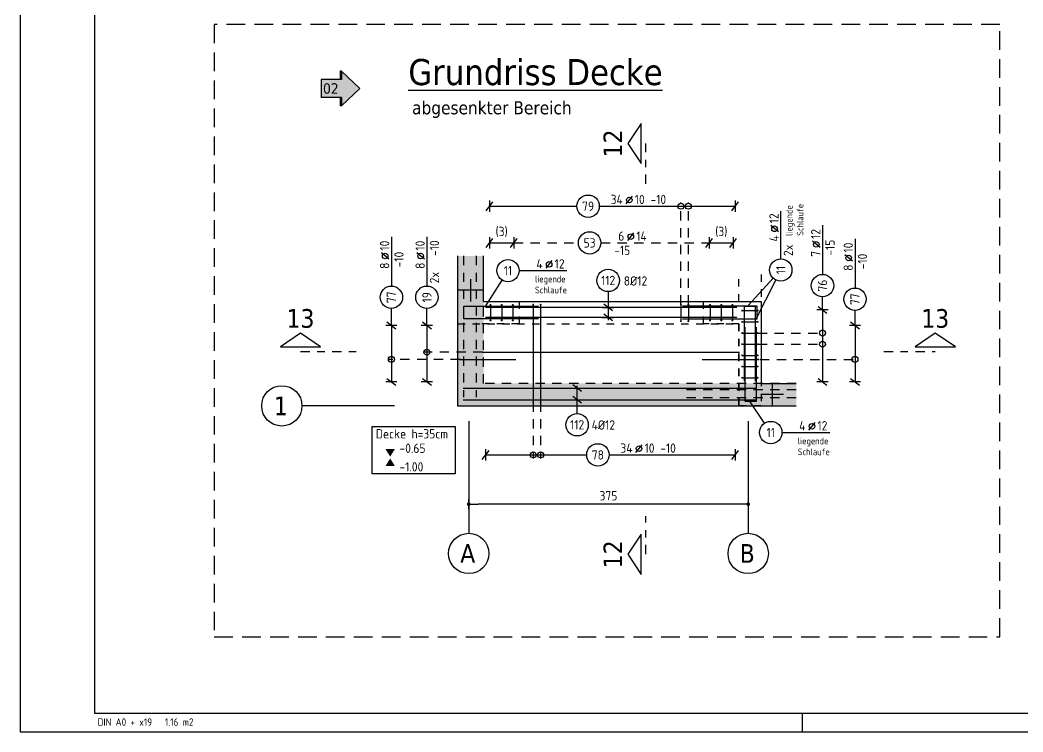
# Model space of a CAD drawing. Extents: x 6.5 to 106.5, y 0 to 47.5.
# Drawn here: x 6.52 to 19.98, y 0 to 9.55 of the extents above; entities that cross this region are included whole.
import ezdxf
from ezdxf.enums import TextEntityAlignment as Align

# ---------------------------------------------------------------- set-up
doc = ezdxf.new("R2010")
doc.units = 0
doc.header["$LTSCALE"] = 0.5
for name, pattern in [('AUSGEZOGEN', [1000.01, 1000, 0.01]), ('DASHED', [0.75, 0.5, -0.25]), ('HIDDEN', [0.375, 0.25, -0.125]), ('PUNKT', [0.175, 0.05, -0.125]), ('STRICHLINIE', [0.75, 0.5, -0.25]), ('STRICHPUNKT2', [0.55, 0.25, -0.125, 0.05, -0.125]), ('VERDECKT', [0.375, 0.25, -0.125])]:
    doc.linetypes.add(name, pattern=pattern)
for name, color, linetype in [('ACHSEN', 7, 'Continuous'), ('AFB', 7, 'Continuous'), ('AFU', 7, 'Continuous'), ('BETON', 7, 'Continuous'), ('DETAIL', 7, 'Continuous'), ('DRUEBER', 7, 'Continuous'), ('grau_hell', 7, 'Continuous'), ('grau_mittel', 7, 'Continuous'), ('HILFE', 7, 'Continuous'), ('index', 7, 'Continuous'), ('koten', 7, 'Continuous'), ('MASSE', 7, 'Continuous'), ('OBJEKT', 7, 'Continuous'), ('RAHMEN', 7, 'Continuous'), ('RND', 7, 'Continuous'), ('SCHNITTE', 7, 'Continuous'), ('SFP_Achsen', 7, 'Continuous'), ('TEXT', 7, 'Continuous'), ('VERDECKT', 7, 'Continuous')]:
    doc.layers.add(name, color=color, linetype=linetype)
doc.styles.add('helv', font='tahoma.ttf')
doc.styles.add('txt', font='isocp.shx')
doc.linetypes.add('AFU_50M', pattern='A,0.45,["/",Standard,S=0.2,R=0,X=-0.01,Y=-0.1],0.07,["/",Standard,S=0.2,R=0,X=-0.01,Y=-0.1],0.45', length=0.97)
doc.dimstyles.new('DOT_I', dxfattribs={"dimscale": 0.5, "dimtxt": 0.25, "dimasz": 0.25, "dimexe": 0.1, "dimexo": 0.3, "dimgap": 0.1, "dimtad": 1, "dimdec": 3, "dimzin": 3, "dimtxsty": 'txt', "dimblk": 'DOT', "dimblk1": 'DOT', "dimblk2": 'DOT', "dimsah": 1, "dimcen": 0.1, "dimse1": 1, "dimse2": 1, "dimazin": 0, "dimtfac": 1, "dimtdec": 4, "dimtix": 1, "dimtmove": 2, "dimatfit": 3, "dimfxl": 0, "dimtvp": 1, "dimtolj": 1, "dimtzin": 0, "dimarcsym": 0})

# ---------------------------------------------------------------- blocks, each defined once
blk = doc.blocks.new('A0-19-0')
at = {"layer": 'RAHMEN'}
for p, q in [((0, 84.1), (0, 0)), ((0, 0), (137.9, 0))]:
    blk.add_line(p, q, dxfattribs=at)
at = {"layer": 'RAHMEN', "color": 5}
for p, q in [((2, 83.6), (2, 0.5)), ((2, 0.5), (137.4, 0.5))]:
    blk.add_line(p, q, dxfattribs=at)
at = {"layer": 'RAHMEN', "color": 7}
blk.add_line((21, 0), (21, 0.5), dxfattribs=at)
at = {"layer": 'RAHMEN', "color": 7, "style": 'txt'}
blk.add_text('DIN A0 + x19   1.16 m2', height=0.2, dxfattribs=at).set_placement((2.083, 0.164))
blk = doc.blocks.new('lei_gre')
at = {"layer": 'RND', "color": 7, "linetype": 'Continuous'}
for p, q in [((-0.09, -0.12), (0.09, 0.12)), ((0, 0.15), (0, -0.15))]:
    blk.add_line(p, q, dxfattribs=at)
blk = doc.blocks.new('RND_LEI')
at = {"layer": 'RND', "color": 7, "linetype": 'Continuous'}
blk.add_line((1.022, 0.066), (1.19, 0.27), dxfattribs=at)
for centre, radius in [((0, 0), 0.3), ((1.106, 0.168), 0.075)]:
    blk.add_circle(centre, radius, dxfattribs=at)
at = {"layer": 'RND', "color": 7, "linetype": 'Continuous', "style": 'txt'}
blk.add_attdef('ANZ', text='', height=0.25, dxfattribs=at).set_placement((0.931, 0.057), align=Align.RIGHT)
for tag, p in [('DUM', (1.253, 0.057)), ('ABSTD', (1.674, 0.057)), ('POSTXT', (0.374, -0.327))]:
    blk.add_attdef(tag, p, '', height=0.25, dxfattribs=at)
blk.add_attdef('POSL', text='', height=0.25, dxfattribs=at).set_placement((0, 0), align=Align.MIDDLE)
blk = doc.blocks.new('RND_HIN')
at = {"layer": 'RND', "color": 7, "linetype": 'Continuous'}
blk.add_circle((0, 0), 0.3, dxfattribs=at)
at = {"layer": 'RND', "color": 7, "linetype": 'Continuous', "style": 'txt'}
blk.add_attdef('POSI', text='', height=0.25, dxfattribs=at).set_placement((0, 0), align=Align.MIDDLE)
blk = doc.blocks.new('DOT')
at = {"layer": 'MASSE', "color": 7, "linetype": 'Continuous'}
for p, q in [((0, 0), (-1, 0)), ((0, 0.54), (0, -0.54))]:
    blk.add_line(p, q, dxfattribs=at)
at = {"layer": 'MASSE', "color": 7, "linetype": 'Continuous', "const_width": 0.2}
blk.add_lwpolyline([(-0.1, 0, 1), (0.1, 0, 1)], format="xyb", close=True, dxfattribs=at)
blk = doc.blocks.new('*D144')
at = {"layer": 'Defpoints', "color": 0, "linetype": 'AUSGEZOGEN', "transparency": 16777216}
for p in [(12.542, 3.055), (12.542, 3.055), (16.292, 3.055)]:
    blk.add_point(p, dxfattribs=at)
at = {"layer": 'MASSE', "color": 0, "linetype": 'AUSGEZOGEN', "lineweight": -2, "transparency": 16777216}
blk.add_line((16.167, 3.055), (12.667, 3.055), dxfattribs=at)
at = {"layer": 'MASSE', "color": 0, "linetype": 'AUSGEZOGEN', "lineweight": -2, "transparency": 16777216, "xscale": 0.125, "yscale": 0.125, "zscale": 0.125, "rotation": 180}
blk.add_blockref('DOT', (12.542, 3.055), dxfattribs=at)
at = {"layer": 'MASSE', "color": 0, "linetype": 'AUSGEZOGEN', "lineweight": -2, "transparency": 16777216, "xscale": 0.125, "yscale": 0.125, "zscale": 0.125}
blk.add_blockref('DOT', (16.292, 3.055), dxfattribs=at)
at = {"layer": 'MASSE', "color": 0, "linetype": 'AUSGEZOGEN', "transparency": 16777216, "insert": (14.417, 3.168), "char_height": 0.125, "attachment_point": 5, "style": 'txt'}
blk.add_mtext('\\A1;375', dxfattribs=at)
blk = doc.blocks.new('okrd_o')
at = {"layer": 'koten', "color": 7, "linetype": 'Continuous'}
blk.add_solid([(-0.125, 0.202), (0.125, 0.202), (0, 0)], dxfattribs=at)
at = {"layer": 'koten', "style": 'txt'}
blk.add_attdef('OKRD', (0.25, 0.1), '', height=0.25, dxfattribs=at)
blk = doc.blocks.new('okrd_u')
at = {"layer": 'koten', "color": 7, "linetype": 'Continuous'}
blk.add_solid([(-0.125, -0.202), (0.125, -0.202), (0, 0)], dxfattribs=at)
at = {"layer": 'koten', "style": 'txt'}
blk.add_attdef('OKRD', (0.25, -0.35), '', height=0.25, dxfattribs=at)
blk = doc.blocks.new('SCHN-1')
at = {"layer": 'SCHNITTE', "color": 5, "linetype": 'Continuous'}
blk.add_lwpolyline([(0.54, 0.125), (0, 0.485), (-0.54, 0.125)], close=True, dxfattribs=at)
at = {"layer": 'SCHNITTE', "color": 6, "linetype": 'Continuous', "style": 'helv'}
blk.add_attdef('SCHN-1', text='', height=0.5, dxfattribs=at).set_placement((0, 0.635), align=Align.CENTER)
blk = doc.blocks.new('hin_ind5')
at = {"layer": 'grau_hell', "linetype": 'AUSGEZOGEN'}
h = blk.add_hatch(color=9, dxfattribs=at)
h.dxf.hatch_style = 2
h.paths.add_polyline_path([(0, 0), (0.619, -0.577), (0.619, -0.3), (1.306, -0.3), (1.306, 0.3), (0.619, 0.3), (0.619, 0.577)])
h.paths.add_polyline_path([(0.34, -0.274), (1.311, -0.274), (1.311, 0.274), (0.34, 0.274)], flags=9)
at = {"layer": 'OBJEKT', "linetype": 'AUSGEZOGEN'}
for points in [[(0.619, 0.3), (0.66, 0.3), (0.66, 0.577), (0.619, 0.577)], [(0.619, -0.577), (0.66, -0.577), (0.66, -0.3), (0.619, -0.3)]]:
    blk.add_hatch(color=1, dxfattribs=at).paths.add_polyline_path(points)
at = {"layer": 'OBJEKT', "color": 1, "linetype": 'AUSGEZOGEN'}
for p, q in [((0, 0), (0.619, 0.577)), ((0.619, 0.577), (0.619, 0.3)), ((0.619, 0.577), (0.66, 0.577)), ((0.66, 0.577), (0.66, 0.3)), ((0, 0), (0.619, -0.577)), ((0.619, 0.3), (1.306, 0.3)), ((1.306, 0.3), (1.306, -0.3)), ((0.619, -0.3), (0.619, -0.577)), ((0.619, -0.3), (1.306, -0.3)), ((0.66, -0.3), (0.66, -0.577))]:
    blk.add_line(p, q, dxfattribs=at)
at = {"layer": 'OBJEKT', "color": 7, "linetype": 'AUSGEZOGEN'}
blk.add_line((0.619, -0.577), (0.66, -0.577), dxfattribs=at)
at = {"layer": 'index', "color": 1, "linetype": 'Continuous', "style": 'helv'}
blk.add_attdef('INDEX', text='', height=0.35, rotation=360, dxfattribs=at).set_placement((1.259, 0), align=Align.MIDDLE_RIGHT)

msp = doc.modelspace()

# ---------------------------------------------------------------- linework, layer by layer
at = {"layer": 'ACHSEN', "color": 140, "linetype": 'AUSGEZOGEN'}
for p, q in [((11.5472, 4.3745), (10.3044, 4.3745)), ((12.5422, 4.1701), (12.5422, 2.6643)), ((16.2922, 4.1701), (16.2922, 2.6643))]:
    msp.add_line(p, q, dxfattribs=at)
at = {"layer": 'AFB', "color": 7, "linetype": 'AUSGEZOGEN'}
for p, q in [((12.5672, 6.0745), (12.5672, 5.7745)), ((16.7672, 4.5245), (16.4672, 4.5245))]:
    msp.add_line(p, q, dxfattribs=at)
at = {"layer": 'AFU', "color": 8, "linetype": 'AFU_50M'}
for p, q in [((12.7422, 5.9245), (12.3922, 5.9245)), ((16.6172, 4.3745), (16.6172, 4.6745))]:
    msp.add_line(p, q, dxfattribs=at)
at = {"layer": 'BETON', "color": 6, "linetype": 'AUSGEZOGEN'}
for p, q in [((12.3922, 6.3858), (12.3922, 4.3745)), ((12.7422, 5.7745), (12.7422, 6.3858)), ((12.7422, 5.7745), (16.4672, 5.7745)), ((16.4672, 5.7745), (16.4672, 4.6745)), ((16.4672, 4.6745), (16.9379, 4.6745)), ((12.3922, 4.3745), (16.9379, 4.3745))]:
    msp.add_line(p, q, dxfattribs=at)
at = {"layer": 'DETAIL', "color": 102, "linetype": 'STRICHLINIE'}
msp.add_lwpolyline([(9.1264, 9.4881), (9.1264, 1.2762), (19.6679, 1.2762), (19.6679, 9.4881)], close=True, dxfattribs=at)
at = {"layer": 'DRUEBER', "color": 7, "linetype": 'PUNKT', "lineweight": -2}
for p, q in [((16.1672, 5.7745), (16.1672, 6.1375)), ((16.4672, 6.1375), (16.4672, 4.3745)), ((12.7422, 5.7745), (13.2172, 5.7745)), ((13.2172, 5.7745), (13.2172, 5.4745)), ((15.6922, 5.4745), (15.6922, 5.7745)), ((15.6922, 5.7745), (16.1672, 5.7745)), ((13.2172, 5.4745), (12.6772, 5.4745)), ((16.1672, 5.4745), (15.6922, 5.4745)), ((16.1672, 4.3745), (16.1672, 5.4745)), ((16.4672, 4.3745), (16.1672, 4.3745))]:
    msp.add_line(p, q, dxfattribs=at)
at = {"layer": 'DRUEBER', "color": 1, "linetype": 'PUNKT'}
for p, q in [((12.3922, 5.4745), (16.1672, 5.4745)), ((16.1672, 5.4745), (16.1672, 4.3745))]:
    msp.add_line(p, q, dxfattribs=at)
at = {"layer": 'grau_mittel', "color": 61, "linetype": 'AUSGEZOGEN'}
for points in [[(12.3922, 6.3858), (12.7422, 6.3858), (12.3922, 4.3745), (12.7422, 4.6745)], [(12.3922, 4.3745), (12.7422, 4.6745), (16.9379, 4.3745), (16.9379, 4.6745)]]:
    msp.add_solid(points, dxfattribs=at)
at = {"layer": 'HILFE', "color": 102, "linetype": 'AUSGEZOGEN'}
for p, q in [((17.2895, 5.6613), (17.2895, 5.8374)), ((11.5042, 5.4544), (11.5042, 5.681)), ((11.9808, 5.4544), (11.9808, 5.681)), ((17.7256, 5.4544), (17.7256, 5.6549))]:
    msp.add_line(p, q, dxfattribs=at)
at = {"layer": 'OBJEKT', "color": 1, "linetype": 'AUSGEZOGEN'}
msp.add_lwpolyline([(11.2462, 4.0959), (12.3613, 4.0959), (12.3613, 3.4611), (11.2462, 3.4611)], close=True, dxfattribs=at)
at = {"layer": 'RND', "color": 7, "linetype": 'AUSGEZOGEN'}
for p, q in [((12.821, 7.0521), (13.9941, 7.0521)), ((14.2941, 7.0521), (16.1156, 7.0521)), ((16.73, 6.3468), (16.73, 6.9868)), ((17.2895, 6.7965), (17.2895, 6.1374)), ((11.5042, 6.6401), (11.5042, 5.981)), ((11.9808, 6.6401), (11.9808, 5.981)), ((17.7256, 6.614), (17.7256, 5.9549)), ((12.8191, 6.5606), (13.1478, 6.5606)), ((15.7705, 6.5606), (16.0925, 6.5606)), ((13.2188, 6.1881), (13.8588, 6.1881)), ((17.2895, 5.6613), (17.2895, 4.6946)), ((11.5042, 5.4544), (11.5042, 4.6946)), ((11.9808, 5.4544), (11.9808, 4.6946)), ((17.7256, 5.4544), (17.7256, 4.6946)), ((16.7457, 4.0166), (17.3857, 4.0166)), ((12.7692, 3.7163), (14.125, 3.7163)), ((14.425, 3.7163), (16.1171, 3.7163))]:
    msp.add_line(p, q, dxfattribs=at)
at = {"layer": 'RND', "color": 102, "linetype": 'VERDECKT'}
for p, q in [((15.3893, 5.7342), (15.3893, 7.1021)), ((15.4893, 5.7342), (15.4893, 7.1021)), ((16.4205, 5.3516), (17.3395, 5.3516)), ((16.4205, 5.2016), (17.3395, 5.2016)), ((12.4233, 4.9975), (11.4542, 4.9975)), ((12.7271, 5.0942), (11.9308, 5.0942)), ((16.4497, 4.9975), (17.7508, 4.9975)), ((13.4068, 4.4211), (13.4068, 3.6663)), ((13.5068, 4.4211), (13.5068, 3.6663))]:
    msp.add_line(p, q, dxfattribs=at)
at = {"layer": 'RND', "color": 7, "linetype": 'VERDECKT'}
for p, q in [((13.1478, 6.5606), (14.0142, 6.5606)), ((14.3142, 6.5606), (15.7705, 6.5606))]:
    msp.add_line(p, q, dxfattribs=at)
at = {"layer": 'RND', "color": 1, "linetype": 'HIDDEN'}
for p, q in [((12.4727, 6.3858), (12.4727, 4.4915)), ((12.6398, 6.3858), (12.6398, 4.4915)), ((16.9379, 4.5908), (15.4366, 4.5908)), ((16.9379, 4.482), (15.4366, 4.482))]:
    msp.add_line(p, q, dxfattribs=at)
at = {"layer": 'RND', "color": 102, "linetype": 'AUSGEZOGEN'}
for p, q in [((12.9881, 6.0617), (12.7685, 5.7177)), ((16.6286, 6.0862), (16.2977, 5.725)), ((16.6621, 6.063), (16.3859, 5.5182)), ((14.4131, 5.9068), (14.4131, 5.5238)), ((13.9969, 4.2701), (13.9969, 4.6432)), ((16.5116, 4.1408), (16.3089, 4.4401))]:
    msp.add_line(p, q, dxfattribs=at)
at = {"layer": 'RND', "color": 1, "linetype": 'AUSGEZOGEN'}
for p, q in [((12.8341, 5.7274), (12.8341, 5.521)), ((12.9841, 5.7274), (12.9841, 5.521)), ((13.1341, 5.7274), (13.1341, 5.521)), ((15.7812, 5.7274), (15.7812, 5.521)), ((15.9312, 5.7274), (15.9312, 5.521)), ((16.0812, 5.7274), (16.0812, 5.521))]:
    msp.add_line(p, q, dxfattribs=at)
for points in [[(13.4775, 5.5413), (12.4775, 5.5413), (12.4775, 5.7113), (13.4775, 5.7113)], [(16.1391, 5.6947), (12.7676, 5.6947)], [(13.4068, 5.7313), (13.4068, 4.4211)], [(13.5068, 5.7313), (13.5068, 4.4211)], [(15.3893, 5.7342), (15.3893, 5.5104)], [(15.4115, 5.5413), (16.4115, 5.5413), (16.4115, 5.7113), (15.4115, 5.7113)], [(15.4893, 5.7342), (15.4893, 5.5104)], [(16.3882, 4.7051), (16.3882, 5.7051), (16.2382, 5.7051), (16.2382, 4.7051)], [(16.1391, 5.558), (12.7676, 5.558)], [(16.2106, 5.6516), (16.4205, 5.6516)], [(16.2106, 5.5016), (16.4205, 5.5016)], [(16.4013, 5.4315), (16.4013, 4.4315), (16.2513, 4.4315), (16.2513, 5.4315)], [(16.2106, 5.3516), (16.4205, 5.3516)], [(16.2106, 5.2016), (16.4205, 5.2016)], [(12.4233, 4.9975), (13.1733, 4.9975)], [(12.7271, 5.0942), (16.1771, 5.0942)], [(15.6744, 4.9975), (16.4244, 4.9975)], [(16.2106, 5.0516), (16.4205, 5.0516)], [(16.2106, 4.9016), (16.4205, 4.9016)], [(16.2106, 4.7516), (16.4205, 4.7516)], [(12.4672, 4.6119), (16.403, 4.6119)], [(12.4672, 4.4532), (16.403, 4.4532)]]:
    msp.add_lwpolyline(points, dxfattribs=at)
at = {"layer": 'RND', "color": 7, "linetype": 'AUSGEZOGEN'}
for points, const_width in [([(12.8271, 5.7274, 1), (12.8411, 5.7274, 1)], 0.014), ([(12.9771, 5.7274, 1), (12.9911, 5.7274, 1)], 0.014), ([(13.1271, 5.7274, 1), (13.1411, 5.7274, 1)], 0.014), ([(13.4006, 5.7313, 1), (13.4131, 5.7313, 1)], 0.0125), ([(13.5006, 5.7313, 1), (13.5131, 5.7313, 1)], 0.0125), ([(15.3831, 5.7342, 1), (15.3956, 5.7342, 1)], 0.0125), ([(15.4831, 5.7342, 1), (15.4956, 5.7342, 1)], 0.0125), ([(15.7742, 5.7274, 1), (15.7882, 5.7274, 1)], 0.014), ([(15.9242, 5.7274, 1), (15.9382, 5.7274, 1)], 0.014), ([(16.0742, 5.7274, 1), (16.0882, 5.7274, 1)], 0.014), ([(16.2044, 5.6516, 1), (16.2169, 5.6516, 1)], 0.0125), ([(16.4143, 5.6516, 1), (16.4268, 5.6516, 1)], 0.0125), ([(12.8271, 5.521, 1), (12.8411, 5.521, 1)], 0.014), ([(12.9771, 5.521, 1), (12.9911, 5.521, 1)], 0.014), ([(13.1271, 5.521, 1), (13.1411, 5.521, 1)], 0.014), ([(15.3831, 5.5104, 1), (15.3956, 5.5104, 1)], 0.0125), ([(15.4831, 5.5104, 1), (15.4956, 5.5104, 1)], 0.0125), ([(15.7742, 5.521, 1), (15.7882, 5.521, 1)], 0.014), ([(15.9242, 5.521, 1), (15.9382, 5.521, 1)], 0.014), ([(16.0742, 5.521, 1), (16.0882, 5.521, 1)], 0.014), ([(16.2044, 5.5016, 1), (16.2169, 5.5016, 1)], 0.0125), ([(16.4143, 5.5016, 1), (16.4268, 5.5016, 1)], 0.0125), ([(16.2044, 5.3516, 1), (16.2169, 5.3516, 1)], 0.0125), ([(16.4143, 5.3516, 1), (16.4268, 5.3516, 1)], 0.0125), ([(16.2044, 5.2016, 1), (16.2169, 5.2016, 1)], 0.0125), ([(16.4143, 5.2016, 1), (16.4268, 5.2016, 1)], 0.0125), ([(12.417, 4.9975, 1), (12.4295, 4.9975, 1)], 0.0125), ([(16.2044, 5.0516, 1), (16.2169, 5.0516, 1)], 0.0125), ([(16.4143, 5.0516, 1), (16.4268, 5.0516, 1)], 0.0125), ([(16.4182, 4.9975, 1), (16.4307, 4.9975, 1)], 0.0125), ([(16.2044, 4.9016, 1), (16.2169, 4.9016, 1)], 0.0125), ([(16.4143, 4.9016, 1), (16.4268, 4.9016, 1)], 0.0125), ([(16.2044, 4.7516, 1), (16.2169, 4.7516, 1)], 0.0125), ([(16.4143, 4.7516, 1), (16.4268, 4.7516, 1)], 0.0125), ([(13.4006, 4.4211, 1), (13.4131, 4.4211, 1)], 0.0125), ([(13.5006, 4.4211, 1), (13.5131, 4.4211, 1)], 0.0125)]:
    msp.add_lwpolyline(points, format="xyb", close=True, dxfattribs=dict(at, const_width=const_width))
for centre in [(15.3893, 7.0521), (15.4893, 7.0521), (17.2895, 5.3516), (11.9808, 5.0942), (17.2895, 5.2016), (11.5042, 4.9975), (17.7256, 4.9975), (13.4068, 3.7163), (13.5068, 3.7163)]:
    msp.add_circle(centre, 0.04, dxfattribs=at)
at = {"layer": 'SCHNITTE', "color": 5, "linetype": 'STRICHPUNKT2'}
for p, q in [((14.9184, 7.3514), (14.9184, 7.8933)), ((10.2841, 5.1049), (11.0323, 5.1049)), ((18.1117, 5.1049), (18.8023, 5.1049)), ((14.9184, 2.3828), (14.9184, 2.8939))]:
    msp.add_line(p, q, dxfattribs=at)
at = {"layer": 'SFP_Achsen', "color": 7, "linetype": 'AUSGEZOGEN'}
for centre in [(10.0339, 4.3745), (12.5422, 2.3938), (16.2922, 2.3938)]:
    msp.add_circle(centre, 0.2705, dxfattribs=at)
at = {"layer": 'VERDECKT', "color": 7, "linetype": 'VERDECKT', "lineweight": -2}
msp.add_lwpolyline([(16.9379, 4.6745), (12.7422, 4.6745), (12.7422, 6.3858)], dxfattribs=at)

# ---------------------------------------------------------------- block references
at = {"layer": 'index', "color": 7, "linetype": 'AUSGEZOGEN'}
ref = msp.add_blockref('hin_ind5', (11.0823, 8.6318), dxfattribs=dict(at, xscale=-0.4, yscale=0.4, zscale=0.4, rotation=359.9999999999997))
ref.add_attrib('INDEX', '02', dxfattribs={"color": 1, "linetype": 'Continuous', "height": 0.14, "rotation": 360, "style": 'helv'}).set_placement((10.7966, 8.6318), align=Align.MIDDLE_RIGHT)
at = {"layer": 'koten', "color": 7, "linetype": 'DASHED', "xscale": 0.5, "yscale": 0.5, "zscale": 0.5}
msp.add_blockref('okrd_o', (11.4878, 3.6929), dxfattribs=at).add_auto_attribs({'OKRD': '-0.65'})
at = {"layer": 'koten', "color": 7, "linetype": 'AUSGEZOGEN', "xscale": 0.5, "yscale": 0.5, "zscale": 0.5}
msp.add_blockref('okrd_u', (11.4878, 3.6687), dxfattribs=at).add_auto_attribs({'OKRD': '-1.00'})
at = {"layer": 'RAHMEN', "color": 7, "linetype": 'AUSGEZOGEN', "xscale": 0.5, "yscale": 0.5, "zscale": 0.5}
msp.add_blockref('A0-19-0', (6.5209, 0), dxfattribs=at)
at = {"layer": 'RND', "color": 7, "linetype": 'AUSGEZOGEN', "xscale": 0.5, "yscale": 0.5, "zscale": 0.5}
for name, p, values in [('RND_LEI', (14.1441, 7.0521), {'POSL': '79', 'DUM': '10', 'ANZ': '34', 'ABSTD': '-10'}), ('RND_LEI', (14.1642, 6.5606), {'POSL': '53', 'DUM': '14', 'ANZ': '6', 'POSTXT': '  -15'}), ('RND_LEI', (13.0688, 6.1881), {'POSL': '11', 'DUM': '12', 'ANZ': '4'}), ('RND_HIN', (14.4131, 6.0568), {'POSI': '112'}), ('RND_HIN', (13.9969, 4.1201), {'POSI': '112'}), ('RND_LEI', (16.5957, 4.0166), {'POSL': '11', 'DUM': '12', 'ANZ': '4'}), ('RND_LEI', (14.275, 3.7163), {'POSL': '78', 'DUM': '10', 'ANZ': '34', 'ABSTD': '-10'})]:
    msp.add_blockref(name, p, dxfattribs=at).add_auto_attribs(values)
for p in [(12.821, 7.0521), (16.1156, 7.0521), (12.8191, 6.5606), (13.1478, 6.5606), (15.7705, 6.5606), (16.0925, 6.5606), (12.7692, 3.7163), (16.1171, 3.7163)]:
    msp.add_blockref('lei_gre', p, dxfattribs=at)
at = {"layer": 'RND', "color": 7, "linetype": 'AUSGEZOGEN', "xscale": 0.5, "yscale": 0.5, "zscale": 0.5, "rotation": 90}
for p, values in [((16.73, 6.1968), {'POSL': '11', 'DUM': '12', 'ANZ': '4', 'POSTXT': '2x'}), ((17.2895, 5.9874), {'POSL': '76', 'DUM': '12', 'ANZ': '7', 'POSTXT': '   -15'}), ((11.5042, 5.831), {'POSL': '77', 'DUM': '10', 'ANZ': '8', 'POSTXT': '   -10'}), ((11.9808, 5.831), {'POSL': '19', 'DUM': '10', 'ANZ': '8', 'POSTXT': '2x   -10'}), ((17.7256, 5.8049), {'POSL': '77', 'DUM': '10', 'ANZ': '8', 'POSTXT': '   -10'})]:
    msp.add_blockref('RND_LEI', p, dxfattribs=at).add_auto_attribs(values)
at = {"layer": 'RND', "color": 7, "linetype": 'AUSGEZOGEN', "xscale": 0.5, "yscale": 0.5, "zscale": 0.5}
for p, rotation in [((14.4131, 5.6947), 90), ((17.2895, 5.6613), 270), ((14.4131, 5.558), 90), ((11.5042, 5.4544), 270), ((11.9808, 5.4544), 270), ((17.7256, 5.4544), 270), ((11.5042, 4.6946), 270), ((11.9808, 4.6946), 270), ((17.2895, 4.6946), 270), ((17.7256, 4.6946), 270), ((13.9969, 4.6119), 90), ((13.9969, 4.4532), 90)]:
    msp.add_blockref('lei_gre', p, dxfattribs=dict(at, rotation=rotation))
at = {"layer": 'SCHNITTE', "color": 5, "linetype": 'STRICHPUNKT2', "xscale": 0.5, "yscale": 0.5, "zscale": 0.5, "rotation": 90}
for p in [(14.9184, 7.8933), (14.9184, 2.3828)]:
    msp.add_blockref('SCHN-1', p, dxfattribs=at).add_auto_attribs({'SCHN-1': '12'})
at = {"layer": 'SCHNITTE', "color": 5, "linetype": 'STRICHPUNKT2', "xscale": 0.5, "yscale": 0.5, "zscale": 0.5}
for p in [(10.2841, 5.1049), (18.8023, 5.1049)]:
    msp.add_blockref('SCHN-1', p, dxfattribs=at).add_auto_attribs({'SCHN-1': '13'})

# ---------------------------------------------------------------- texts
at = {"layer": 'RND', "color": 7, "linetype": 'AUSGEZOGEN', "style": 'txt'}
for p in [(12.9834, 6.7146), (15.9315, 6.7146)]:
    msp.add_text('(3)', height=0.125, dxfattribs=at).set_placement(p, align=Align.MIDDLE)
at = {"layer": 'SFP_Achsen', "color": 6, "linetype": 'AUSGEZOGEN', "style": 'helv'}
for s, p in [('1', (9.9267, 4.2483)), ('A', (12.4281, 2.2694)), ('B', (16.1781, 2.2694))]:
    msp.add_text(s, height=0.25, dxfattribs=at).set_placement(p)
at = {"layer": 'TEXT', "color": 5, "linetype": 'AUSGEZOGEN', "style": 'helv'}
msp.add_text('%%UGrundriss Decke', height=0.35, dxfattribs=at).set_placement((11.7313, 8.6773))
at = {"layer": 'TEXT', "color": 1, "linetype": 'AUSGEZOGEN'}
for s, height, style, p in [('abgesenkter Bereich', 0.175, 'helv', (11.7819, 8.2853)), ('Decke h=35cm', 0.125, 'txt', (11.2948, 3.9367))]:
    msp.add_text(s, height=height, dxfattribs=dict(at, style=style)).set_placement(p)
at = {"layer": 'TEXT', "color": 102, "linetype": 'AUSGEZOGEN', "style": 'txt'}
for s, p in [('liegende', (16.8873, 6.6553)), ('Schlaufe', (17.0341, 6.6553))]:
    msp.add_text(s, height=0.09, rotation=90, dxfattribs=at).set_placement(p)
for s, p in [('liegende', (13.4311, 6.0308)), ('Schlaufe', (13.4311, 5.884)), ('liegende', (16.958, 3.8593)), ('Schlaufe', (16.958, 3.7125))]:
    msp.add_text(s, height=0.09, dxfattribs=at).set_placement(p)
at = {"layer": 'TEXT', "color": 7, "linetype": 'AUSGEZOGEN', "style": 'txt'}
for s, p in [('8%%c12', (14.6223, 5.9875)), ('4%%c12', (14.1911, 4.055))]:
    msp.add_text(s, height=0.125, dxfattribs=at).set_placement(p)

# ---------------------------------------------------------------- dimensions: what is measured, and where the dimension line sits
at = {"layer": 'MASSE', "color": 7, "linetype": 'AUSGEZOGEN'}
dim = msp.add_linear_dim(base=(12.5422, 3.0555), p1=(16.2922, 3.0555), p2=(12.5422, 3.0555), dimstyle='DOT_I', override={"dimdec": 0, "dimlfac": 100}, dxfattribs=at)
dim.commit()
dim.dimension.update_dxf_attribs({"geometry": '*D144', "text_midpoint": (14.4172, 3.168)})

doc.saveas('drawing.dxf')
